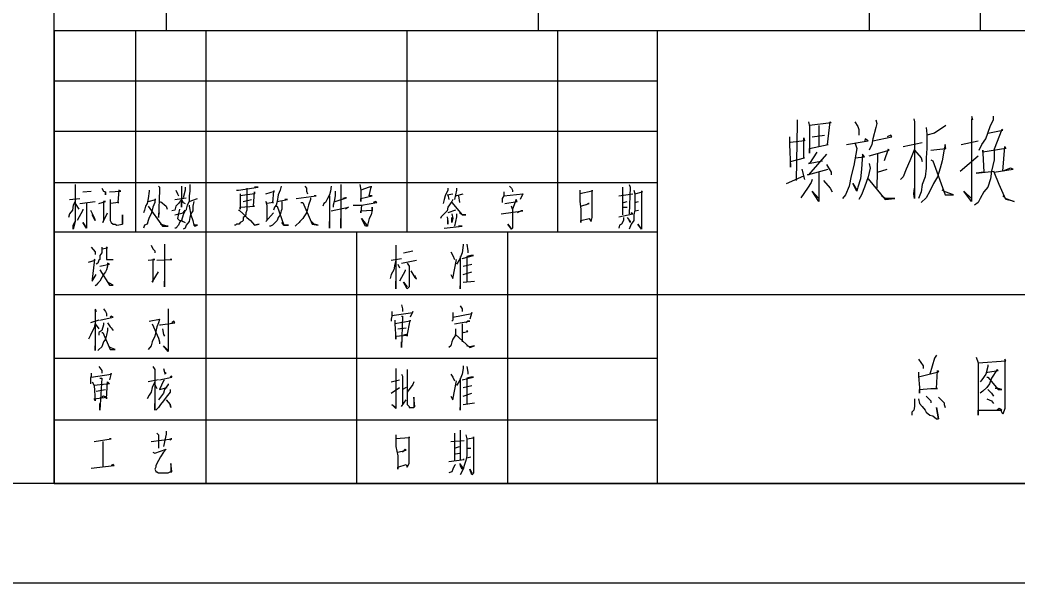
# Model space of a CAD drawing. Extents: x 0 to 400, y 0 to 283.
# Drawn here: x 269.6 to 336.4, y 0.1 to 37.8 of the extents above; entities that cross this region are included whole.
import ezdxf

# ---------------------------------------------------------------- set-up
doc = ezdxf.new("R2010")
doc.units = 0
doc.layers.get('0').update_dxf_attribs({"linetype": 'CONTINUOUS'})

msp = doc.modelspace()

# ---------------------------------------------------------------- linework, layer by layer
at = {"color": 0}
for points in [[(0.09525, 0.09525), (0.09525, 282.54325), (399.76425, 282.54325), (399.76425, 0.09525), (0.09525, 0.09525)], [(16.85925, 6.76275), (16.85925, 275.87575), (393.03325, 275.87575), (393.03325, 6.76275), (16.85925, 6.76275)], [(271.87525, 37.05225), (271.87525, 45.11675)], [(279.36825, 45.11675), (279.36825, 37.05225)], [(304.26025, 45.11675), (304.26025, 37.05225)], [(326.42175, 45.11675), (326.42175, 37.05225)], [(333.85125, 45.11675), (333.85125, 37.05225)], [(271.87525, 6.76275), (271.87525, 37.05225), (271.87525, 6.76275), (393.03325, 6.76275)], [(271.87525, 37.05225), (393.03325, 37.05225)], [(277.33625, 23.59025), (277.33625, 37.05225)], [(282.03525, 20.22475), (282.03525, 37.05225)], [(295.49725, 23.59025), (295.49725, 37.05225)], [(305.59375, 23.59025), (305.59375, 37.05225)], [(312.26125, 6.76275), (312.26125, 37.05225)], [(271.87525, 33.68675), (312.26125, 33.68675)], [(321.59575, 31.08325), (321.59575, 30.82925), (321.53225, 27.01925)], [(322.35775, 30.95625), (322.42125, 30.63875), (322.42125, 28.86075), (322.42125, 29.17825), (323.69125, 29.43225), (323.62775, 29.43225), (323.81825, 30.95625), (323.88175, 30.89275), (322.42125, 30.70225)], [(325.46925, 30.95625), (325.65975, 30.63875), (325.72325, 30.44825), (325.72325, 30.06725)], [(326.86625, 31.08325), (326.92975, 30.82925), (326.86625, 30.57525), (326.67575, 29.81325), (326.61225, 29.43225), (326.42175, 29.05125)], [(329.40625, 31.14675), (329.46975, 30.95625), (329.46975, 25.81275), (329.40625, 26.13025), (329.46975, 26.51125)], [(333.27975, 31.33725), (333.34325, 31.08325), (333.27975, 31.14675), (333.27975, 25.62225), (332.77175, 26.32075), (333.27975, 25.81275)], [(333.78775, 29.05125), (333.97825, 29.43225), (334.23225, 29.81325), (334.35925, 30.19425), (334.54975, 30.70225), (334.74025, 31.08325), (334.74025, 31.33725)], [(271.87525, 30.32125), (312.26125, 30.32125)], [(322.61175, 29.94025), (323.43725, 30.06725)], [(323.05625, 30.70225), (323.05625, 29.30525)], [(326.67575, 29.68625), (327.94575, 29.94025), (327.88225, 30.06725), (327.62825, 29.94025)], [(330.23175, 30.57525), (330.29525, 30.13075), (330.29525, 29.17825), (330.23175, 28.54325), (330.23175, 27.84475), (330.16825, 27.27325), (329.97775, 26.76525), (329.91425, 26.25725), (329.72375, 25.81275)], [(331.56525, 30.70225), (330.80325, 30.19425), (330.29525, 30.06725)], [(334.35925, 30.19425), (335.37525, 30.38475), (335.31175, 30.44825), (334.80375, 29.11475), (334.80375, 28.41625), (334.61325, 27.65425), (334.54975, 27.14625), (334.35925, 26.57475), (334.10525, 26.25725), (333.85125, 25.81275), (333.72425, 25.55875), (333.47025, 25.36825)], [(321.08775, 29.94025), (321.08775, 29.43225), (321.15125, 27.90825), (321.15125, 28.28925), (322.10375, 28.54325), (322.04025, 28.54325), (322.04025, 29.87675), (322.10375, 29.68625), (321.15125, 29.55925)], [(325.46925, 29.55925), (325.59625, 29.17825), (325.40575, 28.03525), (325.21525, 27.33675), (325.08825, 26.63825), (324.83425, 26.06675), (324.64375, 25.81275)], [(324.89775, 29.43225), (326.35825, 29.68625), (326.16775, 29.81325), (326.10425, 29.62275)], [(328.70775, 29.30525), (329.97775, 29.55925)], [(330.54925, 29.05125), (331.56525, 29.17825), (331.50175, 29.43225), (331.43825, 29.11475), (331.31125, 28.35275), (331.18425, 27.84475), (330.99375, 27.27325), (330.73975, 26.82875), (330.48575, 26.32075), (330.23175, 25.87625), (329.91425, 25.55875)], [(332.58125, 29.43225), (333.72425, 29.68625)], [(323.56425, 28.79725), (322.35775, 27.40025), (322.29425, 27.40025), (323.69125, 27.78125)], [(322.92925, 28.92425), (322.42125, 28.16225), (322.35775, 28.16225), (323.31025, 28.35275)], [(325.46925, 28.54325), (326.10425, 28.60675), (325.97725, 28.79725), (325.91375, 27.78125), (325.85025, 27.14625), (325.65975, 26.57475), (325.59625, 26.32075), (325.34225, 26.82875), (325.59625, 26.38425)], [(326.42175, 28.67025), (327.75525, 29.05125), (327.69175, 29.11475), (327.43775, 28.35275)], [(326.99325, 28.79725), (326.92975, 26.51125)], [(329.46975, 29.11475), (329.15225, 28.35275), (328.89825, 27.78125), (328.70775, 27.27325), (328.51725, 27.08275)], [(329.46975, 29.05125), (329.91425, 28.54325), (329.97775, 28.28925)], [(335.37525, 26.00325), (335.56575, 25.81275), (336.13725, 25.62225), (335.56575, 25.74925), (335.12125, 26.76525), (334.80375, 27.59075), (336.07375, 27.78125), (335.88325, 27.84475), (335.37525, 27.65425), (335.50225, 29.30525), (335.56575, 29.17825), (334.04175, 28.92425), (334.04175, 29.05125), (334.04175, 28.86075), (334.10525, 27.59075), (333.59725, 27.52725), (334.80375, 27.65425)], [(323.56425, 28.09875), (323.88175, 27.59075), (323.88175, 27.40025)], [(326.42175, 28.16225), (326.48525, 27.84475), (326.35825, 27.27325), (326.10425, 26.57475), (325.91375, 26.06675), (325.72325, 25.74925)], [(330.54925, 28.41625), (330.67625, 28.35275), (331.50175, 26.06675), (332.07325, 26.06675), (331.50175, 26.25725), (331.31125, 26.38425)], [(332.51775, 27.65425), (333.72425, 28.67025)], [(321.91325, 27.78125), (322.10375, 27.08275)], [(323.05625, 27.59075), (323.05625, 25.62225), (322.61175, 26.32075), (323.05625, 25.81275)], [(326.99325, 27.59075), (327.62825, 27.78125)], [(271.87525, 26.89225), (312.26125, 26.89225)], [(273.27225, 26.76525), (273.27225, 24.28875), (273.14525, 23.78075), (273.14525, 24.03475), (273.27225, 24.28875)], [(280.95575, 26.76525), (280.95575, 26.32075), (280.89225, 26.00325), (280.89225, 25.62225), (280.76525, 25.36825), (280.70175, 25.11425), (280.70175, 25.05075)], [(291.05225, 26.76525), (291.05225, 23.84425), (291.05225, 24.09825), (291.05225, 24.47925)], [(292.32225, 26.76525), (292.38575, 26.38425), (292.38575, 25.62225), (292.38575, 25.81275), (293.14775, 26.00325), (292.95725, 26.00325), (293.08425, 26.57475), (293.08425, 26.63825), (293.08425, 26.57475), (292.95725, 26.57475), (292.38575, 26.38425)], [(310.35625, 26.76525), (310.41975, 26.57475), (310.35625, 24.79675)], [(320.89725, 26.82875), (322.04025, 27.33675)], [(322.61175, 27.08275), (322.54825, 26.89225), (322.29425, 26.51125), (321.84975, 25.87625)], [(323.37375, 27.01925), (323.81825, 26.51125), (323.94525, 26.25725)], [(326.35825, 27.14625), (327.50125, 25.74925), (328.13625, 25.81275), (327.50125, 25.81275), (327.24725, 26.00325)], [(273.78025, 26.25725), (274.35175, 26.32075)], [(275.05025, 26.51125), (275.17725, 26.32075), (275.30425, 26.25725), (275.30425, 26.06675), (275.30425, 26.25725)], [(275.55825, 26.25725), (276.32025, 26.32075), (276.19325, 26.38425), (276.12975, 25.55875), (276.19325, 25.55875), (275.62175, 25.49525)], [(278.22525, 26.38425), (278.22525, 26.32075), (278.16175, 25.81275), (278.09825, 25.49525), (277.97125, 25.30475), (277.90775, 25.05075), (277.84425, 24.86025)], [(278.86025, 26.63825), (278.92375, 26.57475), (278.92375, 26.38425), (278.86025, 24.54275), (278.86025, 24.60625), (278.92375, 24.86025)], [(280.00325, 26.38425), (280.13025, 26.13025), (280.19375, 26.00325)], [(280.38425, 26.63825), (280.38425, 25.24125), (280.38425, 25.36825), (280.38425, 25.55875)], [(280.63825, 26.57475), (280.63825, 26.38425), (280.51125, 25.87625)], [(284.76575, 26.51125), (284.76575, 25.05075), (284.70225, 24.86025), (284.70225, 24.73325), (284.57525, 24.60625), (284.51175, 24.54275), (284.51175, 24.35225), (284.44825, 24.28875), (284.32125, 24.22525), (284.25775, 24.09825), (284.06725, 24.09825), (284.00375, 24.03475), (283.94025, 24.03475)], [(284.06725, 26.38425), (284.19425, 26.38425), (285.52775, 26.57475), (285.27375, 26.57475)], [(284.32125, 26.13025), (284.32125, 25.11425), (284.32125, 25.24125), (285.27375, 25.30475), (285.21025, 25.30475), (285.27375, 26.25725), (285.27375, 26.13025), (284.32125, 26.00325)], [(286.03575, 26.13025), (286.60725, 26.32075), (286.54375, 26.32075), (286.48025, 25.55875), (286.54375, 25.55875), (286.09925, 25.49525), (286.03575, 25.62225), (286.09925, 25.36825), (286.09925, 24.35225)], [(287.05175, 26.63825), (286.98825, 26.38425), (286.86125, 26.06675), (286.79775, 25.62225), (286.73425, 25.36825), (286.60725, 25.24125), (286.54375, 25.05075)], [(288.63925, 26.63825), (288.76625, 26.51125), (288.76625, 26.32075), (288.82975, 26.13025)], [(290.41725, 26.63825), (290.35375, 26.32075), (290.29025, 26.06675), (290.16325, 25.81275), (290.03625, 25.55875), (289.90925, 25.49525), (289.84575, 25.30475)], [(290.67125, 26.32075), (290.67125, 26.00325), (290.60775, 25.62225), (290.54425, 25.36825), (290.54425, 25.24125)], [(298.22775, 26.51125), (298.22775, 26.38425), (298.03725, 26.00325), (297.97375, 25.74925), (297.91025, 25.49525)], [(298.16425, 26.06675), (298.54525, 26.13025)], [(298.22775, 26.06675), (298.29125, 25.74925)], [(298.79925, 26.51125), (298.79925, 26.38425), (298.67225, 25.74925)], [(298.73575, 26.00325), (299.24375, 26.13025)], [(301.97425, 26.25725), (301.97425, 26.00325), (301.84725, 25.81275), (301.84725, 25.55875)], [(301.97425, 26.00325), (303.24425, 26.13025), (303.05375, 25.74925)], [(302.35525, 26.63825), (302.48225, 26.51125), (302.54575, 26.38425), (302.54575, 26.25725)], [(307.05425, 26.38425), (307.05425, 25.62225), (307.11775, 25.11425), (307.11775, 24.22525), (307.11775, 24.35225), (307.68925, 24.47925), (307.81625, 24.28875), (307.87975, 24.54275), (307.87975, 26.38425), (307.87975, 26.32075), (307.05425, 26.13025)], [(309.65775, 26.00325), (310.61025, 26.13025)], [(309.91175, 26.57475), (309.91175, 24.73325)], [(310.67375, 26.38425), (310.73725, 26.13025), (310.73725, 25.05075), (310.67375, 24.73325), (310.67375, 24.35225), (310.48325, 24.09825), (310.35625, 23.78075)], [(310.73725, 26.13025), (311.24525, 26.25725), (311.18175, 26.32075), (311.18175, 23.78075), (310.92775, 24.09825), (311.11825, 23.84425)], [(273.27225, 25.62225), (273.14525, 25.36825), (273.08175, 25.05075), (272.89125, 24.79675), (272.82775, 24.54275)], [(272.89125, 25.74925), (273.58975, 25.81275)], [(273.27225, 25.49525), (273.52625, 25.11425)], [(273.58975, 25.49525), (274.60575, 25.62225)], [(274.03425, 25.49525), (274.03425, 23.84425), (273.78025, 24.22525), (274.03425, 23.84425)], [(274.85975, 25.49525), (275.30425, 25.62225), (275.17725, 25.62225), (275.17725, 24.35225), (275.11375, 24.22525), (275.43125, 24.86025)], [(275.62175, 25.74925), (275.62175, 24.35225), (275.68525, 24.22525), (275.81225, 24.09825), (275.93925, 24.09825), (276.06625, 24.03475), (276.44725, 24.09825), (276.44725, 24.73325), (276.44725, 24.09825)], [(278.16175, 25.62225), (278.66975, 25.74925), (278.60625, 25.74925), (278.60625, 25.55875), (278.47925, 25.24125), (278.41575, 25.05075), (278.35225, 24.79675), (278.22525, 24.54275), (278.16175, 24.35225), (278.09825, 24.09825), (277.90775, 24.03475), (277.84425, 23.84425)], [(278.98725, 25.62225), (279.36825, 25.30475), (279.43175, 25.11425)], [(280.38425, 25.74925), (280.19375, 25.49525), (280.00325, 25.30475), (279.93975, 25.05075), (279.74925, 24.98725)], [(279.93975, 25.74925), (280.70175, 25.87625)], [(280.38425, 25.74925), (280.51125, 25.55875), (280.63825, 25.49525)], [(281.20975, 25.62225), (281.14625, 25.30475), (281.14625, 24.98725), (281.01925, 24.79675), (280.95575, 24.54275), (280.89225, 24.28875), (280.70175, 24.03475), (280.63825, 23.84425), (280.51125, 23.78075)], [(280.89225, 25.62225), (281.46375, 25.81275)], [(284.51175, 25.62225), (285.08325, 25.74925)], [(287.11525, 25.62225), (287.11525, 25.11425), (287.05175, 24.98725), (286.98825, 24.73325), (286.86125, 24.54275), (286.79775, 24.35225), (286.73425, 24.28875), (286.54375, 24.09825), (286.48025, 24.03475), (286.35325, 23.97125), (286.28975, 23.97125)], [(286.79775, 25.62225), (287.49625, 25.74925), (287.30575, 25.74925)], [(289.02025, 25.87625), (289.02025, 25.74925), (288.89325, 25.36825), (288.82975, 25.11425), (288.76625, 24.86025), (288.57575, 24.60625), (288.51225, 24.47925), (288.32175, 24.28875), (288.25825, 24.22525), (288.06775, 24.03475), (288.00425, 23.97125)], [(288.06775, 25.81275), (289.40125, 26.00325), (289.27425, 26.00325)], [(288.38525, 25.55875), (288.51225, 25.55875), (289.14725, 24.09825), (289.52825, 24.03475), (289.27425, 24.09825), (289.08375, 24.28875)], [(290.29025, 26.00325), (290.29025, 23.84425), (290.29025, 24.03475), (290.29025, 24.28875)], [(290.67125, 25.62225), (291.43325, 25.87625), (291.36975, 25.87625), (291.17925, 25.81275)], [(291.87775, 25.36825), (292.44925, 25.36825), (293.46525, 25.55875), (293.40175, 25.62225), (293.21125, 25.55875)], [(298.54525, 25.74925), (298.48175, 25.62225), (298.22775, 25.24125), (298.16425, 24.98725), (297.91025, 24.73325), (297.78325, 24.60625), (297.71975, 24.47925)], [(298.48175, 25.55875), (299.18025, 24.73325), (299.43425, 24.73325), (299.18025, 24.73325), (298.98975, 24.86025)], [(298.92625, 26.00325), (298.98975, 25.55875)], [(302.03775, 25.49525), (302.86325, 25.62225), (302.79975, 25.74925), (302.54575, 25.11425), (302.48225, 25.30475)], [(307.11775, 25.30475), (307.68925, 25.49525), (307.62575, 25.49525), (307.43525, 25.36825)], [(309.97525, 25.55875), (310.22925, 25.62225)], [(310.73725, 25.55875), (310.99125, 25.62225)], [(273.78025, 25.11425), (273.78025, 25.05075), (273.39925, 24.35225)], [(274.28825, 25.05075), (274.54225, 24.54275), (274.60575, 24.35225), (274.41525, 24.73325)], [(278.16175, 25.30475), (279.11425, 23.97125), (279.49525, 23.97125), (279.43175, 23.97125), (279.17775, 24.03475), (278.98725, 24.09825)], [(279.93975, 24.73325), (280.51125, 24.86025), (280.63825, 25.05075), (280.63825, 24.98725), (280.51125, 24.73325), (280.38425, 24.35225), (280.25725, 24.22525), (280.19375, 24.03475), (280.00325, 23.84425), (279.93975, 23.84425)], [(280.25725, 25.11425), (280.13025, 24.47925), (280.25725, 24.35225), (280.38425, 24.35225), (280.51125, 24.28875), (280.63825, 24.22525)], [(280.89225, 25.36825), (280.89225, 25.30475), (281.01925, 24.73325), (281.14625, 24.35225), (281.20975, 24.03475), (281.27325, 23.97125), (281.46375, 24.03475), (281.27325, 24.03475), (281.20975, 24.09825)], [(284.19425, 25.05075), (284.25775, 25.05075), (284.51175, 24.79675), (284.76575, 24.54275), (285.01975, 24.35225), (285.27375, 24.03475), (285.59125, 24.09825), (285.27375, 24.03475), (285.21025, 24.09825)], [(286.03575, 24.28875), (286.54375, 24.86025)], [(286.73425, 25.30475), (286.79775, 25.30475), (287.24225, 24.03475), (287.55975, 24.03475), (287.24225, 24.03475), (287.11525, 24.22525)], [(290.41725, 24.98725), (291.56025, 25.24125), (291.36975, 25.11425)], [(292.44925, 25.36825), (292.38575, 24.86025), (292.38575, 24.98725), (293.14775, 25.05075), (293.14775, 25.24125), (293.14775, 25.05075), (293.08425, 24.73325), (292.95725, 24.47925), (292.89375, 24.22525), (292.83025, 24.03475), (292.83025, 23.97125), (292.70325, 23.97125), (292.44925, 24.47925), (292.83025, 23.97125)], [(298.73575, 25.05075), (298.22775, 24.86025)], [(298.48175, 24.79675), (298.54525, 24.47925), (298.48175, 24.22525), (298.48175, 24.54275)], [(298.79925, 24.79675), (298.79925, 24.60625), (298.67225, 23.97125)], [(301.78375, 24.79675), (303.24425, 24.98725), (303.11725, 24.98725), (302.86325, 24.86025)], [(302.54575, 25.11425), (302.54575, 23.84425), (302.48225, 23.78075), (302.22825, 24.09825), (302.48225, 23.78075)], [(309.65775, 24.60625), (310.61025, 24.79675), (310.48325, 24.86025), (310.48325, 24.79675)], [(309.97525, 25.24125), (310.22925, 25.24125)], [(310.73725, 24.98725), (310.99125, 25.05075)], [(298.16425, 24.60625), (298.22775, 24.28875), (298.22775, 24.09825), (298.22775, 24.35225)], [(309.97525, 24.54275), (309.97525, 24.35225), (309.84825, 24.09825), (309.72125, 24.03475), (309.65775, 23.84425)], [(310.22925, 24.54275), (310.41975, 24.28875), (310.41975, 24.22525), (310.35625, 24.35225)], [(271.87525, 23.59025), (312.26125, 23.59025)], [(292.13175, 6.76275), (292.13175, 23.59025)], [(297.97375, 23.84425), (299.18025, 23.97125), (298.92625, 23.97125)], [(302.22825, 6.76275), (302.22825, 23.59025)], [(279.24125, 22.76475), (279.24125, 19.90725), (279.24125, 20.03425), (279.24125, 20.28825)], [(299.24375, 22.76475), (299.24375, 22.70125), (299.18025, 22.19325), (298.98975, 21.74875), (298.79925, 21.43125)], [(299.49775, 22.76475), (299.56125, 22.32025), (299.56125, 22.19325)], [(274.35175, 22.57425), (274.60575, 22.25675), (274.60575, 22.06625)], [(275.05025, 22.57425), (275.05025, 22.19325), (274.92325, 22.00275), (274.92325, 21.74875), (274.85975, 21.68525), (274.79625, 21.49475), (274.66925, 21.43125)], [(275.05025, 22.44725), (275.43125, 22.51075), (275.36775, 22.57425), (275.36775, 21.74875), (275.43125, 21.74875), (275.81225, 21.74875)], [(278.35225, 22.70125), (278.47925, 22.44725), (278.60625, 22.32025), (278.60625, 22.19325)], [(294.73525, 22.70125), (294.73525, 19.78025), (294.73525, 20.03425), (294.73525, 20.28825)], [(295.24325, 22.19325), (295.87825, 22.32025)], [(298.41825, 22.25675), (298.54525, 22.00275), (298.67225, 21.74875)], [(274.16125, 21.55825), (274.60575, 21.68525), (274.54225, 21.74875), (274.54225, 21.55825), (274.41525, 20.41525), (274.41525, 20.28825), (274.66925, 20.73275)], [(274.92325, 21.30425), (275.55825, 21.43125), (275.43125, 21.49475), (275.43125, 21.30425), (275.36775, 21.05025), (275.30425, 20.92325), (275.17725, 20.73275), (275.05025, 20.54225), (274.92325, 20.28825), (274.79625, 20.16125), (274.66925, 20.03425), (274.60575, 19.97075)], [(278.16175, 21.68525), (278.60625, 21.74875), (278.47925, 21.74875), (278.47925, 20.28825), (278.41575, 20.22475), (278.86025, 20.92325)], [(278.73325, 21.68525), (279.74925, 21.74875), (279.62225, 21.74875)], [(294.73525, 21.68525), (294.67175, 21.43125), (294.60825, 21.05025), (294.41775, 20.73275), (294.35425, 20.47875)], [(294.41775, 21.68525), (295.11625, 21.81225)], [(294.86225, 21.43125), (294.98925, 21.17725)], [(295.11625, 21.49475), (296.13225, 21.68525)], [(295.49725, 21.49475), (295.62425, 21.30425), (295.62425, 19.90725), (295.49725, 19.78025), (295.24325, 20.22475), (295.49725, 19.90725)], [(298.41825, 20.73275), (298.54525, 20.47875), (298.79925, 21.74875)], [(299.05325, 21.93925), (299.05325, 19.78025), (299.05325, 19.97075)], [(299.18025, 21.81225), (299.94225, 22.00275), (299.75175, 22.00275), (299.49775, 21.93925), (299.49775, 20.22475)], [(299.24375, 21.30425), (299.81525, 21.43125)], [(274.92325, 21.05025), (275.55825, 20.03425), (275.81225, 20.03425), (275.55825, 20.16125), (275.43125, 20.22475)], [(295.37025, 21.05025), (295.37025, 20.98675), (294.98925, 20.28825)], [(295.75125, 20.98675), (296.00525, 20.54225), (296.13225, 20.41525), (296.00525, 20.66925)], [(299.24375, 20.73275), (299.81525, 20.92325)], [(282.03525, 6.76275), (282.03525, 20.22475)], [(299.24375, 20.22475), (300.00575, 20.28825)], [(271.87525, 19.39925), (312.26125, 19.39925)], [(312.26125, 19.39925), (352.64725, 19.39925)], [(274.60575, 18.44675), (274.66925, 18.25625), (274.60575, 18.38325), (274.60575, 15.65275), (274.60575, 15.71625), (274.60575, 15.97025)], [(275.17725, 18.44675), (275.30425, 18.25625), (275.36775, 18.12925), (275.36775, 17.93875)], [(279.49525, 18.44675), (279.49525, 15.58925), (279.17775, 15.97025), (279.49525, 15.65275)], [(294.48125, 18.25625), (294.48125, 17.93875), (294.41775, 17.74825), (294.41775, 17.62125)], [(294.48125, 18.00225), (295.87825, 18.19275), (295.87825, 18.25625), (295.68775, 17.87525)], [(295.11625, 18.70075), (295.17975, 18.44675), (295.17975, 18.25625)], [(298.54525, 18.19275), (298.54525, 17.68475), (298.48175, 17.62125)], [(298.54525, 17.87525), (299.81525, 18.12925), (299.81525, 18.19275), (299.68825, 17.74825)], [(299.05325, 18.63725), (299.18025, 18.44675), (299.18025, 18.25625)], [(274.60575, 17.49425), (274.54225, 17.17675), (274.41525, 16.92275), (274.28825, 16.66875), (274.16125, 16.41475)], [(274.85975, 17.68475), (274.28825, 17.49425)], [(274.60575, 17.43075), (274.85975, 17.11325)], [(275.17725, 17.49425), (275.17725, 17.36725), (275.05025, 16.98625), (274.85975, 16.85925), (274.85975, 16.66875)], [(274.92325, 17.68475), (275.81225, 17.87525), (275.68525, 17.93875), (275.62175, 17.87525)], [(275.43125, 17.49425), (275.62175, 17.24025), (275.68525, 17.17675), (275.81225, 16.98625)], [(278.22525, 17.62125), (278.92375, 17.74825), (278.86025, 17.49425), (278.73325, 17.24025), (278.66975, 16.92275), (278.60625, 16.60525), (278.41575, 16.22425), (278.35225, 15.97025), (278.16175, 15.71625)], [(278.41575, 17.43075), (278.86025, 16.47825), (278.92375, 16.22425), (278.92375, 16.09725)], [(278.92375, 17.36725), (278.98725, 17.36725), (279.93975, 17.49425), (279.87625, 17.62125), (279.74925, 17.49425)], [(294.67175, 17.68475), (294.67175, 17.43075), (294.73525, 16.41475), (294.73525, 16.60525), (295.49725, 16.66875), (295.43375, 16.73225), (295.24325, 16.66875)], [(295.49725, 16.66875), (295.49725, 16.60525), (295.68775, 17.68475), (295.68775, 17.62125), (294.67175, 17.43075)], [(295.11625, 17.93875), (295.17975, 17.93875), (295.11625, 15.84325), (295.11625, 16.22425)], [(298.67225, 17.43075), (299.68825, 17.62125), (299.56125, 17.62125), (299.43425, 17.49425)], [(299.18025, 17.43075), (299.18025, 16.22425)], [(275.43125, 17.17675), (275.43125, 16.98625), (275.36775, 16.66875), (275.30425, 16.41475), (275.17725, 16.22425), (275.11375, 16.09725), (275.05025, 15.90675), (274.85975, 15.71625), (274.79625, 15.65275)], [(275.05025, 16.85925), (275.11375, 16.85925), (275.62175, 15.71625), (275.93925, 15.71625), (275.62175, 15.84325), (275.55825, 15.90675)], [(279.11425, 17.11325), (279.17775, 16.73225), (279.24125, 16.60525)], [(294.86225, 17.11325), (295.43375, 17.17675)], [(298.73575, 17.11325), (298.73575, 16.66875), (298.54525, 16.41475), (298.48175, 16.22425), (298.41825, 15.97025), (298.29125, 15.84325)], [(298.73575, 16.66875), (298.73575, 16.73225), (299.68825, 15.84325), (300.00575, 15.97025), (299.68825, 15.90675), (299.49775, 15.97025)], [(299.18025, 16.92275), (299.24375, 16.85925), (299.56125, 16.92275), (299.49775, 16.98625), (299.49775, 16.92275)], [(271.87525, 15.14475), (312.26125, 15.14475)], [(329.72375, 15.08125), (330.04125, 14.63675), (330.04125, 14.44625)], [(330.93025, 15.33525), (330.80325, 15.14475), (330.48575, 14.06525)], [(333.59725, 15.20825), (333.72425, 14.82725), (333.72425, 11.33475), (333.72425, 11.65225), (335.31175, 11.65225), (335.12125, 11.77925), (334.99425, 11.65225)], [(333.72425, 14.82725), (335.56575, 14.95425), (335.50225, 15.08125), (335.50225, 11.77925), (335.37525, 11.39825), (335.24825, 11.65225)], [(334.35925, 14.70025), (334.35925, 14.57325), (334.23225, 14.06525), (333.97825, 13.68425), (333.85125, 13.55725)], [(274.35175, 14.12875), (274.35175, 13.93825), (274.28825, 13.81125), (274.28825, 13.43025)], [(274.35175, 13.87475), (275.68525, 14.06525), (275.68525, 14.12875), (275.55825, 13.68425)], [(274.85975, 14.57325), (275.05025, 14.31925), (275.05025, 14.12875)], [(278.47925, 14.57325), (278.60625, 14.38275), (278.60625, 11.65225), (278.60625, 11.84275), (278.60625, 12.09675)], [(279.17775, 14.44625), (279.24125, 14.19225), (279.36825, 14.12875), (279.24125, 14.06525)], [(294.73525, 14.44625), (294.73525, 11.77925), (294.48125, 12.03325), (294.73525, 11.84275)], [(295.11625, 14.06525), (295.17975, 13.93825), (295.17975, 12.03325), (295.11625, 11.90625), (295.43375, 12.35075)], [(295.49725, 14.38275), (295.49725, 12.03325), (295.62425, 11.90625), (295.62425, 11.84275), (295.68775, 11.84275), (295.94175, 11.84275), (296.00525, 11.90625), (295.94175, 12.54125), (295.94175, 11.84275)], [(298.41825, 14.06525), (298.54525, 13.87475), (298.67225, 13.62075)], [(299.24375, 14.63675), (299.24375, 14.44625), (299.18025, 14.06525), (298.98975, 13.62075), (298.79925, 13.30325)], [(299.49775, 14.57325), (299.56125, 14.19225), (299.56125, 14.06525)], [(329.72375, 14.19225), (329.72375, 13.93825), (329.78725, 13.17625), (329.78725, 12.79525), (329.78725, 13.04925), (330.54925, 13.11275), (330.99375, 13.11275), (330.93025, 13.11275), (330.99375, 14.31925), (331.05725, 14.19225), (330.80325, 14.12875), (329.72375, 13.87475)], [(334.29575, 14.19225), (334.35925, 14.19225), (335.05775, 14.31925), (334.99425, 14.38275), (334.61325, 13.81125), (334.48625, 13.43025), (334.29575, 13.17625), (334.04175, 12.92225), (333.85125, 12.79525)], [(274.41525, 13.55725), (274.54225, 13.30325), (274.60575, 12.28725), (274.54225, 12.41425), (275.36775, 12.54125), (275.17725, 12.60475), (275.05025, 12.54125)], [(275.36775, 12.54125), (275.36775, 12.41425), (275.43125, 13.55725), (275.55825, 13.43025), (274.54225, 13.30325)], [(274.92325, 13.81125), (275.05025, 13.81125), (274.92325, 11.65225), (274.92325, 12.09675)], [(278.60625, 13.55725), (278.41575, 13.17625), (278.35225, 12.85875), (278.22525, 12.66825), (278.09825, 12.41425)], [(278.86025, 13.68425), (278.16175, 13.55725)], [(278.60625, 13.36675), (278.73325, 13.11275)], [(279.49525, 13.43025), (279.49525, 13.36675), (279.24125, 13.04925), (279.17775, 12.79525), (278.98725, 12.54125), (278.86025, 12.35075)], [(278.92375, 13.68425), (279.74925, 13.87475), (279.74925, 13.93825), (279.62225, 13.87475)], [(279.24125, 13.68425), (279.17775, 13.62075), (278.92375, 13.04925), (279.43175, 13.17625)], [(294.41775, 13.55725), (294.98925, 13.68425)], [(295.94175, 13.55725), (295.87825, 13.36675), (295.49725, 12.85875)], [(298.41825, 12.60475), (298.54525, 12.35075), (298.79925, 13.62075)], [(299.05325, 13.81125), (299.05325, 11.65225), (299.05325, 11.84275)], [(299.18025, 13.68425), (299.94225, 13.87475), (299.75175, 13.87475), (299.49775, 13.81125), (299.49775, 12.09675)], [(334.29575, 13.87475), (334.35925, 13.87475), (335.05775, 13.04925), (335.31175, 13.04925), (335.05775, 13.11275), (334.86725, 13.11275)], [(274.66925, 12.92225), (275.30425, 13.04925)], [(279.62225, 13.04925), (279.62225, 12.85875), (279.36825, 12.54125), (279.17775, 12.28725), (278.98725, 12.03325), (278.86025, 11.84275), (278.66975, 11.65225)], [(294.41775, 12.79525), (294.98925, 13.17625)], [(295.43375, 13.17625), (295.17975, 13.04925)], [(299.24375, 13.17625), (299.81525, 13.30325)], [(299.24375, 12.60475), (299.81525, 12.79525)], [(334.35925, 13.04925), (334.61325, 12.79525), (334.74025, 12.60475)], [(279.36825, 12.35075), (279.62225, 12.03325), (279.68575, 11.84275), (279.62225, 12.03325)], [(299.24375, 12.03325), (300.00575, 12.16025)], [(329.46975, 12.41425), (329.46975, 11.90625), (329.40625, 11.65225), (329.27925, 11.52525), (329.27925, 11.33475)], [(329.72375, 12.41425), (329.78725, 12.09675), (329.97775, 11.90625), (330.16825, 11.65225), (330.23175, 11.52525), (330.48575, 11.33475), (330.67625, 11.27125), (330.93025, 11.08075), (331.05725, 11.08075), (330.93025, 11.84275), (331.05725, 11.08075)], [(330.23175, 12.60475), (330.48575, 12.35075), (330.54925, 12.28725), (330.54925, 12.16025)], [(331.05725, 12.54125), (331.43825, 12.16025), (331.43825, 12.03325), (331.50175, 11.84275)], [(334.29575, 12.41425), (334.61325, 12.28725), (334.74025, 12.09675)], [(271.87525, 11.01725), (312.26125, 11.01725)], [(278.73325, 10.12825), (278.86025, 10.00125), (278.86025, 9.11225)], [(279.36825, 10.25525), (279.36825, 10.06475), (279.17775, 9.23925)], [(298.67225, 10.12825), (298.67225, 8.28675)], [(299.05325, 10.31875), (299.05325, 8.35025)], [(274.54225, 9.55675), (275.68525, 9.74725), (275.55825, 9.74725)], [(275.11375, 9.55675), (275.11375, 7.84225)], [(278.35225, 9.55675), (279.74925, 9.74725), (279.68575, 9.74725), (279.62225, 9.62025)], [(294.73525, 10.00125), (294.73525, 9.23925), (294.86225, 8.60425), (294.86225, 7.71525), (294.86225, 7.84225), (295.43375, 8.03275), (295.49725, 7.84225), (295.62425, 8.09625), (295.62425, 9.87425), (295.62425, 9.81075), (294.73525, 9.74725)], [(298.41825, 9.55675), (299.30725, 9.62025)], [(299.43425, 10.00125), (299.49775, 9.74725), (299.49775, 8.60425), (299.43425, 8.28675), (299.30725, 7.96925), (299.24375, 7.71525), (299.05325, 7.33425)], [(299.49775, 9.74725), (299.94225, 9.81075), (299.94225, 9.87425), (299.94225, 9.11225), (299.94225, 7.46125), (299.81525, 7.33425), (299.68825, 7.71525), (299.81525, 7.46125)], [(278.47925, 8.85825), (278.60625, 8.79475), (279.36825, 9.04875), (279.17775, 8.85825), (278.98725, 8.54075), (278.86025, 8.28675), (278.66975, 7.96925), (278.66975, 7.84225), (278.60625, 7.71525), (278.66975, 7.58825), (278.66975, 7.52475), (278.73325, 7.52475), (278.86025, 7.46125), (279.49525, 7.46125), (279.62225, 7.52475), (279.74925, 7.52475), (279.74925, 7.58825), (279.68575, 8.09625), (279.68575, 7.52475)], [(294.86225, 8.85825), (295.43375, 8.98525), (295.37025, 9.04875), (295.17975, 8.85825)], [(298.67225, 9.11225), (298.98975, 9.23925)], [(298.73575, 8.73125), (298.98975, 8.79475)], [(299.49775, 9.11225), (299.75175, 9.11225)], [(274.35175, 7.77875), (275.87575, 7.96925), (275.81225, 8.03275), (275.68525, 7.96925)], [(298.29125, 8.22325), (299.30725, 8.35025), (299.24375, 8.35025)], [(298.73575, 8.03275), (298.67225, 7.96925), (298.54525, 7.71525), (298.48175, 7.52475), (298.29125, 7.46125)], [(298.98975, 8.09625), (299.18025, 7.84225), (299.18025, 7.71525), (299.05325, 7.96925)], [(299.49775, 8.47725), (299.75175, 8.54075)]]:
    msp.add_lwpolyline(points, dxfattribs=at)

doc.saveas('drawing.dxf')
